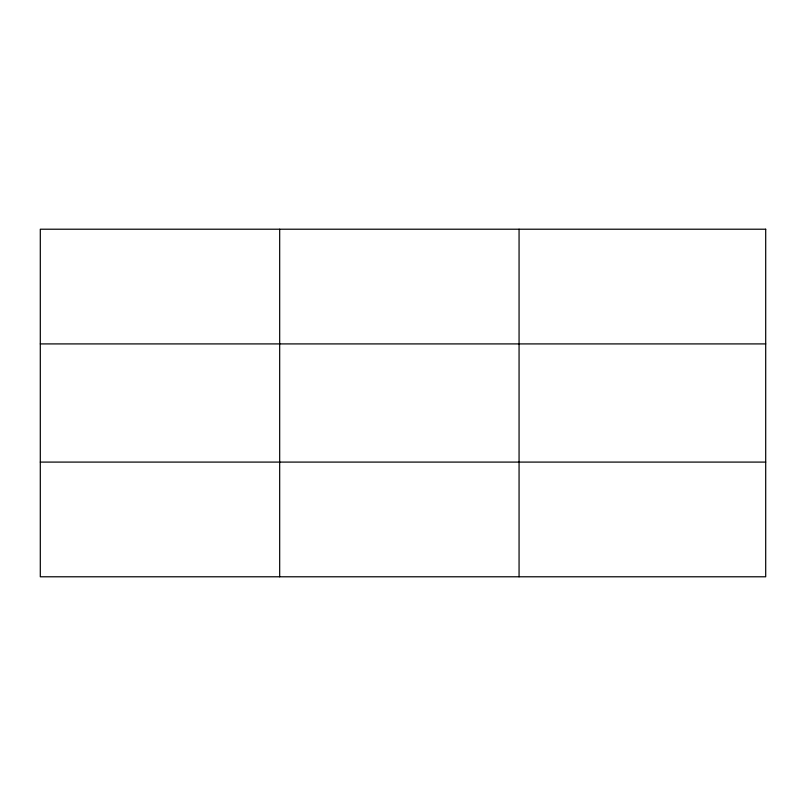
<?xml version="1.0" encoding="UTF-8"?>
<svg xmlns="http://www.w3.org/2000/svg" width="806" height="806" viewBox="0 0 806 806"><rect width="100%" height="100%" fill="white"/><g stroke="black" fill="none" stroke-linecap="round" stroke-linejoin="round"><path stroke-width="1.21" d="M519.064 576.784L519.064 229.216M40.3 343.91L765.7 343.91M40.3 462.09L765.7 462.09M279.682 229.216L279.682 576.784M765.7 229.216L765.7 576.784L40.3 576.784L40.3 229.216L765.7 229.216"/></g></svg>
